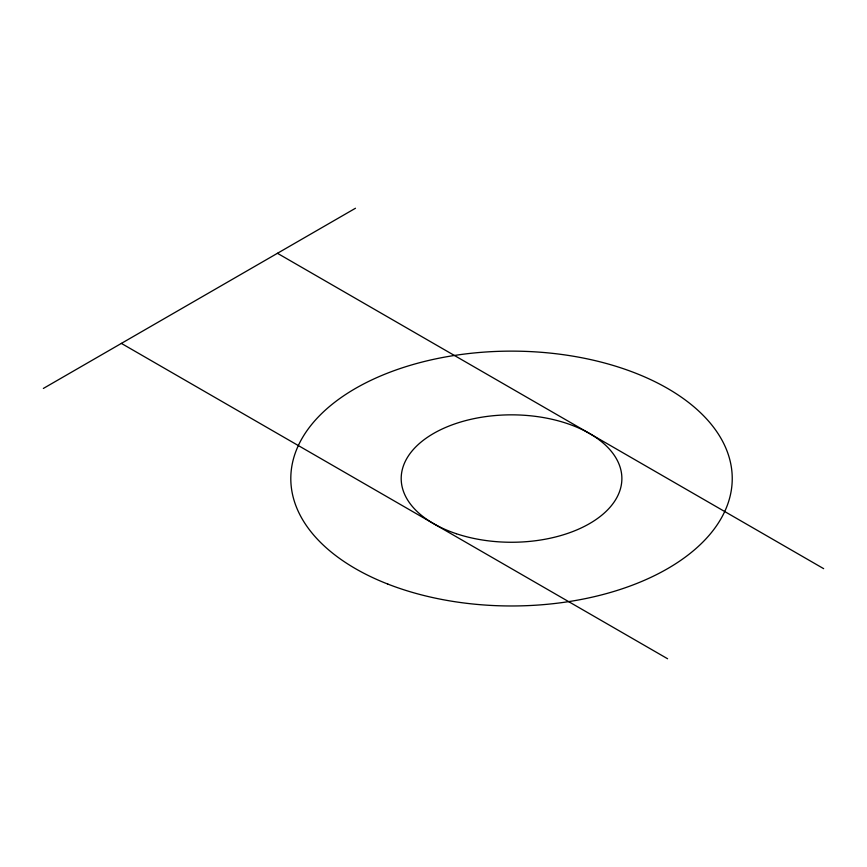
<?xml version="1.0" encoding="UTF-8"?>
<svg xmlns="http://www.w3.org/2000/svg" width="867" height="867" viewBox="0 0 867 867"><rect width="100%" height="100%" fill="white"/><g stroke="black" fill="none" stroke-linecap="round" stroke-linejoin="round"><path stroke-width="1.3" d="M43.35 388.449L355.47 208.253M277.44 253.294L823.65 568.654M121.38 343.397L667.59 658.747M456.356 533.725A110.347 63.714 0 0 0 621.877 478.551A110.347 63.714 0 0 0 456.356 423.378A110.347 63.714 0 0 0 456.356 533.725M387.82 584.076A220.706 127.416 0 0 0 731.672 487.644A220.706 127.416 0 0 0 415.098 363.934A220.706 127.416 0 0 0 387.82 584.076"/></g></svg>
